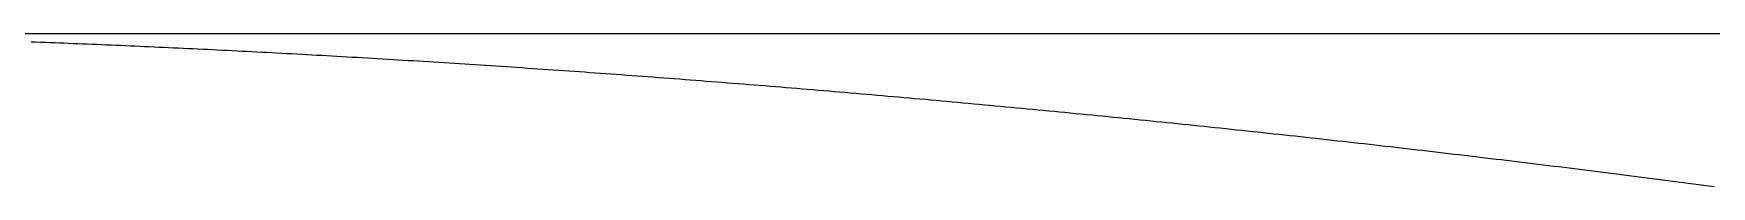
# Model space of a CAD drawing. Extents: x -14 to 315, y -179 to 16.
# Drawn here: x 7.78 to 29.76, y -115.51 to -113.5 of the extents above; entities that cross this region are included whole.
import ezdxf

# ---------------------------------------------------------------- set-up
doc = ezdxf.new("R2010")
doc.units = 0
doc.layers.add('BLACK', color=7, linetype='CONTINUOUS')

msp = doc.modelspace()

# ---------------------------------------------------------------- linework, layer by layer
at = {"layer": 'BLACK', "linetype": 'CONTINUOUS'}
for p, q in [((-2.25, -113.5), (61.75, -113.5)), ((7.749062, -113.608751), (7.80968, -113.611006)), ((7.80968, -113.611006), (7.870395, -113.613285)), ((7.870395, -113.613285), (7.931228, -113.615588)), ((7.931228, -113.615588), (7.992157, -113.617915)), ((7.992157, -113.617915), (8.053202, -113.620266)), ((8.053202, -113.620266), (8.114344, -113.622641)), ((8.114344, -113.622641), (8.175598, -113.625041)), ((8.175598, -113.625041), (8.236949, -113.627464)), ((8.236949, -113.627464), (8.298411, -113.629912)), ((8.298411, -113.629912), (8.359969, -113.632383)), ((8.359969, -113.632383), (8.421636, -113.634879)), ((8.421636, -113.634879), (8.483399, -113.637399)), ((8.483399, -113.637399), (8.545269, -113.639943)), ((8.545269, -113.639943), (8.607233, -113.642511)), ((8.607233, -113.642511), (8.669303, -113.645103)), ((8.669303, -113.645103), (8.731467, -113.64772)), ((8.731467, -113.64772), (8.793735, -113.650361)), ((8.793735, -113.650361), (8.856096, -113.653026)), ((8.856096, -113.653026), (8.91856, -113.655715)), ((8.91856, -113.655715), (8.981116, -113.658428)), ((8.981116, -113.658428), (9.043772, -113.661166)), ((9.043772, -113.661166), (9.10652, -113.663928)), ((9.10652, -113.663928), (9.169366, -113.666714)), ((9.169366, -113.666714), (9.232305, -113.669524)), ((9.232305, -113.669524), (9.295339, -113.672358)), ((9.295339, -113.672358), (9.358464, -113.675217)), ((9.358464, -113.675217), (9.421684, -113.6781)), ((9.421684, -113.6781), (9.484994, -113.681007)), ((9.484994, -113.681007), (9.548397, -113.683938)), ((9.548397, -113.683938), (9.611889, -113.686894)), ((9.611889, -113.686894), (9.675472, -113.689874)), ((9.675472, -113.689874), (9.739145, -113.692878)), ((9.739145, -113.692878), (9.802906, -113.695906)), ((9.802906, -113.695906), (9.866756, -113.698959)), ((9.866756, -113.698959), (9.930692, -113.702035)), ((9.930692, -113.702035), (9.994717, -113.705136)), ((9.994717, -113.705136), (10.058826, -113.708261)), ((10.058826, -113.708261), (10.123023, -113.711411)), ((10.123023, -113.711411), (10.187302, -113.714584)), ((10.187302, -113.714584), (10.251669, -113.717782)), ((10.251669, -113.717782), (10.316117, -113.721004)), ((10.316117, -113.721004), (10.380651, -113.72425)), ((10.380651, -113.72425), (10.445264, -113.727521)), ((10.445264, -113.727521), (10.509963, -113.730815)), ((10.509963, -113.730815), (10.574739, -113.734134)), ((10.574739, -113.734134), (10.6396, -113.737477)), ((10.6396, -113.737477), (10.704537, -113.740844)), ((10.704537, -113.740844), (10.769558, -113.744235)), ((10.769558, -113.744235), (10.834652, -113.747651)), ((10.834652, -113.747651), (10.89983, -113.75109)), ((10.89983, -113.75109), (10.96508, -113.754554)), ((10.96508, -113.754554), (11.030413, -113.758042)), ((11.030413, -113.758042), (11.095815, -113.761554)), ((11.095815, -113.761554), (11.161301, -113.76509)), ((11.161301, -113.76509), (11.226854, -113.76865)), ((11.226854, -113.76865), (11.292489, -113.772234)), ((11.292489, -113.772234), (11.358189, -113.775842)), ((11.358189, -113.775842), (11.423972, -113.779475)), ((11.423972, -113.779475), (11.489818, -113.783131)), ((11.489818, -113.783131), (11.555745, -113.786812)), ((11.555745, -113.786812), (11.621734, -113.790516)), ((11.621734, -113.790516), (11.687803, -113.794245)), ((11.687803, -113.794245), (11.753932, -113.797997)), ((11.753932, -113.797997), (11.820142, -113.801774)), ((11.820142, -113.801774), (11.886409, -113.805574)), ((11.886409, -113.805574), (11.952755, -113.809399)), ((11.952755, -113.809399), (12.019158, -113.813247)), ((12.019158, -113.813247), (12.085639, -113.817119)), ((12.085639, -113.817119), (12.152174, -113.821015)), ((12.152174, -113.821015), (12.218788, -113.824936)), ((12.218788, -113.824936), (12.285454, -113.828879)), ((12.285454, -113.828879), (12.352197, -113.832848)), ((12.352197, -113.832848), (12.418991, -113.836839)), ((12.418991, -113.836839), (12.485861, -113.840855)), ((12.485861, -113.840855), (12.55278, -113.844894)), ((12.55278, -113.844894), (12.619776, -113.848957)), ((12.619776, -113.848957), (12.686818, -113.853044)), ((12.686818, -113.853044), (12.753936, -113.857155)), ((12.753936, -113.857155), (12.821099, -113.861289)), ((12.821099, -113.861289), (12.888337, -113.865448)), ((12.888337, -113.865448), (12.955618, -113.869629)), ((12.955618, -113.869629), (13.022973, -113.873835)), ((13.022973, -113.873835), (13.090369, -113.878064)), ((13.090369, -113.878064), (13.15784, -113.882317)), ((13.15784, -113.882317), (13.22535, -113.886593)), ((13.22535, -113.886593), (13.292933, -113.890893)), ((13.292933, -113.890893), (13.360553, -113.895216)), ((13.360553, -113.895216), (13.428247, -113.899564)), ((13.428247, -113.899564), (13.495975, -113.903934)), ((13.495975, -113.903934), (13.563776, -113.908329)), ((13.563776, -113.908329), (13.631611, -113.912746)), ((13.631611, -113.912746), (13.699518, -113.917188)), ((13.699518, -113.917188), (13.767456, -113.921652)), ((13.767456, -113.921652), (13.835466, -113.926141)), ((13.835466, -113.926141), (13.903505, -113.930651)), ((13.903505, -113.930651), (13.971615, -113.935187)), ((13.971615, -113.935187), (14.039754, -113.939744)), ((14.039754, -113.939744), (14.107962, -113.944326)), ((14.107962, -113.944326), (14.176197, -113.94893)), ((14.176197, -113.94893), (14.244501, -113.953559)), ((14.244501, -113.953559), (14.312829, -113.958209)), ((14.312829, -113.958209), (14.381227, -113.962885)), ((14.381227, -113.962885), (14.449647, -113.967581)), ((14.449647, -113.967581), (14.518136, -113.972303)), ((14.518136, -113.972303), (14.586646, -113.977046)), ((14.586646, -113.977046), (14.655223, -113.981814)), ((14.655223, -113.981814), (14.72382, -113.986603)), ((14.72382, -113.986603), (14.792484, -113.991417)), ((14.792484, -113.991417), (14.861165, -113.996253)), ((14.861165, -113.996253), (14.929913, -114.001113)), ((14.929913, -114.001113), (14.998677, -114.005994)), ((14.998677, -114.005994), (15.067507, -114.0109)), ((15.067507, -114.0109), (15.136351, -114.015827)), ((15.136351, -114.015827), (15.20526, -114.020779)), ((15.20526, -114.020779), (15.274182, -114.025752)), ((15.274182, -114.025752), (15.343168, -114.03075)), ((15.343168, -114.03075), (15.412165, -114.035768)), ((15.412165, -114.035768), (15.481226, -114.040811)), ((15.481226, -114.040811), (15.550297, -114.045875)), ((15.550297, -114.045875), (15.61943, -114.050964)), ((15.61943, -114.050964), (15.688572, -114.056073)), ((15.688572, -114.056073), (15.757776, -114.061207)), ((15.757776, -114.061207), (15.826987, -114.066361)), ((15.826987, -114.066361), (15.896259, -114.071541)), ((15.896259, -114.071541), (15.965536, -114.07674)), ((15.965536, -114.07674), (16.034874, -114.081965)), ((16.034874, -114.081965), (16.104215, -114.087209)), ((16.104215, -114.087209), (16.173617, -114.092478)), ((16.173617, -114.092478), (16.24302, -114.097768)), ((16.24302, -114.097768), (16.312483, -114.103082)), ((16.312483, -114.103082), (16.381947, -114.108416)), ((16.381947, -114.108416), (16.451469, -114.113775)), ((16.451469, -114.113775), (16.52099, -114.119154)), ((16.52099, -114.119154), (16.59057, -114.124557)), ((16.59057, -114.124557), (16.660147, -114.12998)), ((16.660147, -114.12998), (16.729781, -114.135428)), ((16.729781, -114.135428), (16.799411, -114.140896)), ((16.799411, -114.140896), (16.869098, -114.146388)), ((16.869098, -114.146388), (16.93878, -114.1519)), ((16.93878, -114.1519), (17.008518, -114.157436)), ((17.008518, -114.157436), (17.078248, -114.162992)), ((17.078248, -114.162992), (17.148035, -114.168572)), ((17.148035, -114.168572), (17.217812, -114.174172)), ((17.217812, -114.174172), (17.287645, -114.179796)), ((17.287645, -114.179796), (17.357468, -114.18544)), ((17.357468, -114.18544), (17.427345, -114.191108)), ((17.427345, -114.191108), (17.49721, -114.196795)), ((17.49721, -114.196795), (17.56713, -114.202507)), ((17.56713, -114.202507), (17.637036, -114.208237)), ((17.637036, -114.208237), (17.706995, -114.213992)), ((17.706995, -114.213992), (17.77694, -114.219766)), ((17.77694, -114.219766), (17.846938, -114.225565)), ((17.846938, -114.225565), (17.916919, -114.231382)), ((17.916919, -114.231382), (17.986953, -114.237224)), ((17.986953, -114.237224), (18.056969, -114.243084)), ((18.056969, -114.243084), (18.127037, -114.248969)), ((18.127037, -114.248969), (18.197086, -114.254872)), ((18.197086, -114.254872), (18.267186, -114.260799)), ((18.267186, -114.260799), (18.337265, -114.266745)), ((18.337265, -114.266745), (18.407395, -114.272716)), ((18.407395, -114.272716), (18.477503, -114.278704)), ((18.477503, -114.278704), (18.547661, -114.284717)), ((18.547661, -114.284717), (18.617796, -114.290748)), ((18.617796, -114.290748), (18.68798, -114.296804)), ((18.68798, -114.296804), (18.75814, -114.302877)), ((18.75814, -114.302877), (18.828348, -114.308975)), ((18.828348, -114.308975), (18.89853, -114.31509)), ((18.89853, -114.31509), (18.968761, -114.32123)), ((18.968761, -114.32123), (19.038964, -114.327387)), ((19.038964, -114.327387), (19.109215, -114.333569)), ((19.109215, -114.333569), (19.179437, -114.339769)), ((19.179437, -114.339769), (19.249706, -114.345992)), ((19.249706, -114.345992), (19.319945, -114.352233)), ((19.319945, -114.352233), (19.390231, -114.358498)), ((19.390231, -114.358498), (19.460485, -114.364781)), ((19.460485, -114.364781), (19.530785, -114.371088)), ((19.530785, -114.371088), (19.601053, -114.377412)), ((19.601053, -114.377412), (19.671366, -114.38376)), ((19.671366, -114.38376), (19.741645, -114.390125)), ((19.741645, -114.390125), (19.811969, -114.396515)), ((19.811969, -114.396515), (19.882258, -114.402921)), ((19.882258, -114.402921), (19.95259, -114.409351)), ((19.95259, -114.409351), (20.022887, -114.415799)), ((20.022887, -114.415799), (20.093227, -114.42227)), ((20.093227, -114.42227), (20.16353, -114.428758)), ((20.16353, -114.428758), (20.233875, -114.43527)), ((20.233875, -114.43527), (20.304182, -114.441798)), ((20.304182, -114.441798), (20.374531, -114.448351)), ((20.374531, -114.448351), (20.444841, -114.45492)), ((20.444841, -114.45492), (20.515191, -114.461513)), ((20.515191, -114.461513), (20.585501, -114.468122)), ((20.585501, -114.468122), (20.655852, -114.474756)), ((20.655852, -114.474756), (20.726161, -114.481405)), ((20.726161, -114.481405), (20.796511, -114.488078)), ((20.796511, -114.488078), (20.866817, -114.494768)), ((20.866817, -114.494768), (20.937163, -114.501481)), ((20.937163, -114.501481), (21.007465, -114.50821)), ((21.007465, -114.50821), (21.077806, -114.514963)), ((21.077806, -114.514963), (21.148101, -114.521732)), ((21.148101, -114.521732), (21.218435, -114.528524)), ((21.218435, -114.528524), (21.288723, -114.535333)), ((21.288723, -114.535333), (21.359048, -114.542165)), ((21.359048, -114.542165), (21.429327, -114.549012)), ((21.429327, -114.549012), (21.499642, -114.555883)), ((21.499642, -114.555883), (21.569909, -114.56277)), ((21.569909, -114.56277), (21.640213, -114.56968)), ((21.640213, -114.56968), (21.710467, -114.576606)), ((21.710467, -114.576606), (21.780757, -114.583555)), ((21.780757, -114.583555), (21.850996, -114.59052)), ((21.850996, -114.59052), (21.921272, -114.597508)), ((21.921272, -114.597508), (21.991495, -114.604511)), ((21.991495, -114.604511), (22.061754, -114.611538)), ((22.061754, -114.611538), (22.13196, -114.618579)), ((22.13196, -114.618579), (22.2022, -114.625644)), ((22.2022, -114.625644), (22.272386, -114.632724)), ((22.272386, -114.632724), (22.342607, -114.639827)), ((22.342607, -114.639827), (22.412773, -114.646945)), ((22.412773, -114.646945), (22.482972, -114.654087)), ((22.482972, -114.654087), (22.553115, -114.661243)), ((22.553115, -114.661243), (22.623292, -114.668422)), ((22.623292, -114.668422), (22.693411, -114.675616)), ((22.693411, -114.675616), (22.763563, -114.682833)), ((22.763563, -114.682833), (22.833657, -114.690065)), ((22.833657, -114.690065), (22.903783, -114.697319)), ((22.903783, -114.697319), (22.97385, -114.704588)), ((22.97385, -114.704588), (23.043948, -114.71188)), ((23.043948, -114.71188), (23.113987, -114.719186)), ((23.113987, -114.719186), (23.184056, -114.726516)), ((23.184056, -114.726516), (23.254065, -114.733859)), ((23.254065, -114.733859), (23.324104, -114.741226)), ((23.324104, -114.741226), (23.394081, -114.748606)), ((23.394081, -114.748606), (23.464088, -114.756009)), ((23.464088, -114.756009), (23.534033, -114.763426)), ((23.534033, -114.763426), (23.604006, -114.770867)), ((23.604006, -114.770867), (23.673917, -114.77832)), ((23.673917, -114.77832), (23.743856, -114.785797)), ((23.743856, -114.785797), (23.81373, -114.793287)), ((23.81373, -114.793287), (23.883633, -114.800801)), ((23.883633, -114.800801), (23.95347, -114.808327)), ((23.95347, -114.808327), (24.023336, -114.815876)), ((24.023336, -114.815876), (24.093135, -114.823439)), ((24.093135, -114.823439), (24.162961, -114.831024)), ((24.162961, -114.831024), (24.23272, -114.838623)), ((24.23272, -114.838623), (24.302506, -114.846244)), ((24.302506, -114.846244), (24.372224, -114.853879)), ((24.372224, -114.853879), (24.441968, -114.861536)), ((24.441968, -114.861536), (24.511644, -114.869206)), ((24.511644, -114.869206), (24.581345, -114.876899)), ((24.581345, -114.876899), (24.650977, -114.884604)), ((24.650977, -114.884604), (24.720634, -114.892332)), ((24.720634, -114.892332), (24.79022, -114.900073)), ((24.79022, -114.900073), (24.859831, -114.907836)), ((24.859831, -114.907836), (24.929371, -114.915612)), ((24.929371, -114.915612), (24.998935, -114.92341)), ((24.998935, -114.92341), (25.068427, -114.931221)), ((25.068427, -114.931221), (25.137943, -114.939054)), ((25.137943, -114.939054), (25.207386, -114.946899)), ((25.207386, -114.946899), (25.276852, -114.954768)), ((25.276852, -114.954768), (25.346245, -114.962648)), ((25.346245, -114.962648), (25.415661, -114.97055)), ((25.415661, -114.97055), (25.485002, -114.978465)), ((25.485002, -114.978465), (25.554365, -114.986402)), ((25.554365, -114.986402), (25.623653, -114.99435)), ((25.623653, -114.99435), (25.692964, -115.002322)), ((25.692964, -115.002322), (25.762198, -115.010304)), ((25.762198, -115.010304), (25.831454, -115.01831)), ((25.831454, -115.01831), (25.900633, -115.026326)), ((25.900633, -115.026326), (25.969833, -115.034366)), ((25.969833, -115.034366), (26.038955, -115.042416)), ((26.038955, -115.042416), (26.108098, -115.050489)), ((26.108098, -115.050489), (26.177163, -115.058573)), ((26.177163, -115.058573), (26.246248, -115.066679)), ((26.246248, -115.066679), (26.315254, -115.074797)), ((26.315254, -115.074797), (26.38428, -115.082937)), ((26.38428, -115.082937), (26.453226, -115.091087)), ((26.453226, -115.091087), (26.522191, -115.09926)), ((26.522191, -115.09926), (26.591076, -115.107444)), ((26.591076, -115.107444), (26.65998, -115.11565)), ((26.65998, -115.11565), (26.728803, -115.123867)), ((26.728803, -115.123867), (26.797644, -115.132106)), ((26.797644, -115.132106), (26.866404, -115.140355)), ((26.866404, -115.140355), (26.935181, -115.148627)), ((26.935181, -115.148627), (27.003876, -115.156909)), ((27.003876, -115.156909), (27.072588, -115.165213)), ((27.072588, -115.165213), (27.141218, -115.173528)), ((27.141218, -115.173528), (27.209864, -115.181864)), ((27.209864, -115.181864), (27.278427, -115.190211)), ((27.278427, -115.190211), (27.347006, -115.19858)), ((27.347006, -115.19858), (27.415502, -115.206958)), ((27.415502, -115.206958), (27.484013, -115.215359)), ((27.484013, -115.215359), (27.552439, -115.22377)), ((27.552439, -115.22377), (27.620881, -115.232203)), ((27.620881, -115.232203), (27.689238, -115.240645)), ((27.689238, -115.240645), (27.75761, -115.249109)), ((27.75761, -115.249109), (27.825896, -115.257583)), ((27.825896, -115.257583), (27.894196, -115.266079)), ((27.894196, -115.266079), (27.962411, -115.274585)), ((27.962411, -115.274585), (28.030639, -115.283112)), ((28.030639, -115.283112), (28.09878, -115.291649)), ((28.09878, -115.291649), (28.166935, -115.300207)), ((28.166935, -115.300207), (28.235003, -115.308775)), ((28.235003, -115.308775), (28.303084, -115.317365)), ((28.303084, -115.317365), (28.371076, -115.325963)), ((28.371076, -115.325963), (28.439082, -115.334584)), ((28.439082, -115.334584), (28.506999, -115.343213)), ((28.506999, -115.343213), (28.574928, -115.351864)), ((28.574928, -115.351864), (28.642768, -115.360524)), ((28.642768, -115.360524), (28.71062, -115.369206)), ((28.71062, -115.369206), (28.778383, -115.377897)), ((28.778383, -115.377897), (28.846157, -115.386609)), ((28.846157, -115.386609), (28.913841, -115.395329)), ((28.913841, -115.395329), (28.981536, -115.404072)), ((28.981536, -115.404072), (29.049141, -115.412823)), ((29.049141, -115.412823), (29.116756, -115.421595)), ((29.116756, -115.421595), (29.18428, -115.430376)), ((29.18428, -115.430376), (29.251814, -115.439178)), ((29.251814, -115.439178), (29.319257, -115.447989)), ((29.319257, -115.447989), (29.386709, -115.456821)), ((29.386709, -115.456821), (29.45407, -115.465661)), ((29.45407, -115.465661), (29.52144, -115.474523)), ((29.52144, -115.474523), (29.588717, -115.483392)), ((29.588717, -115.483392), (29.656003, -115.492283)), ((29.656003, -115.492283), (29.723197, -115.501182)), ((29.723197, -115.501182), (29.790399, -115.510103))]:
    msp.add_line(p, q, dxfattribs=at)

doc.saveas('drawing.dxf')
